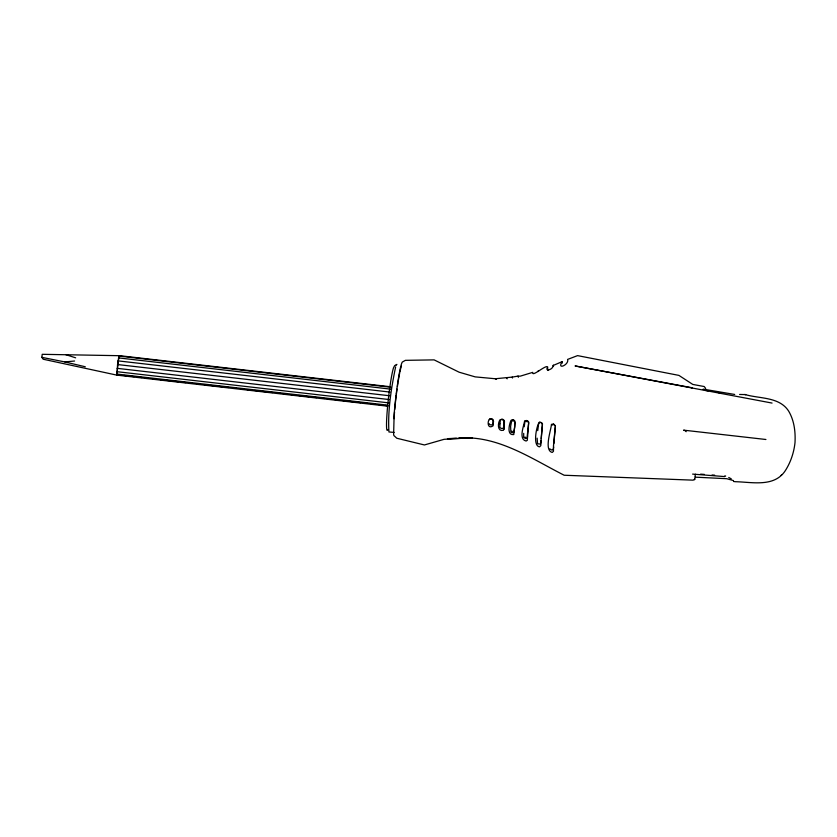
<?xml version="1.0" encoding="UTF-8"?>
<svg xmlns="http://www.w3.org/2000/svg" width="837" height="837" viewBox="0 0 837 837"><rect width="100%" height="100%" fill="white"/><g stroke="black" fill="none" stroke-linecap="round" stroke-linejoin="round"><path stroke-width="1.26" d="M537.134 438.149L537.542 443.767L540.461 444.102L541.1 441.141M523.7 433.367L523.659 437.343L525.51 438.536L527.007 438.264L528.722 422.099L527.708 420.833L526.128 420.666L524.893 421.691L524.224 426.776M387.677 406.186L117.013 375.133L117.546 364.545L119.367 355.652L390.032 386.704M553.696 447L553.131 449.741L551.656 450.003L549.773 448.883M553.864 443.516L555.339 426.933M541.267 438.619L542.491 423.888L541.497 422.601L539.917 422.413L538.672 423.449L537.731 430.636M503.811 429.705L504.449 421.597L502.19 419.347L500.118 419.693C497.596 422.748 497.324 431.923 503.215 430.302L504.062 428.858L504.449 421.597M117.337 374.767A9.845 0.743 -83.5 0 1 116.898 374.798L118.561 357.901A9.845 0.743 -83.5 0 1 119.471 356.06M117.002 375.164L43.168 359.219L41.85 357.347L42.216 354.313L119.367 355.694M695.432 474.234L694.877 477.289M395.639 366.847C391.256 388.148 387.636 410.245 388.943 431.965L394.122 432.415M703.216 389.603L702.871 389.383M694.679 479.266L694.961 478.565M512.506 378.021L512.213 377.1L495.326 378.753L475.175 376.88L459.074 372.183L434.121 359.879L405.401 360.339L402.691 361.866A37.257 2.814 -83.5 0 0 394.143 414.325L393.631 434.413A37.257 2.814 -83.5 0 0 394.258 435.889L396.811 438.243L424.422 444.96L444.144 439.31L472.497 437.699M458.927 438.044C497.617 435.146 531.244 458.53 564.169 475.238L693.078 480.156L694.553 479.455M694.407 479.674L694.825 479.046M551.625 425.332L553.696 424.192L555.454 425.771M117.013 375.133L119.942 375.007M562.307 363.08L562.108 361.657C556.469 370.603 569.453 364.503 567.591 359.418L577.572 355.62L678.912 375.394L692.785 384.424L704.21 386.537L705.685 388.452M733.494 481.474L735.336 481.704C751.992 482.049 774.194 487.511 785.221 470.802C790.672 462.359 793.915 452.608 795.004 442.647C795.589 431.85 794.25 420.603 788.674 411.145C779.393 396.644 759.776 398.83 745.254 394.593L739.594 394.457M396.319 365.026L396.884 364.398L394.645 365.623L393.453 367.966A32.612 2.459 -83.5 0 0 387.531 407.211A32.612 2.459 -83.5 0 0 387.803 429.82M781.12 475.416L781.653 474.82M692.607 474.098L724.727 476.588M562.108 361.657L552.912 365.591C553.874 369.044 544.636 372.339 547.429 367.558L548.057 370.446M547.796 367.265C546.979 363.394 531.537 377.947 532.75 372.36L520.457 376.106L517.747 376.263L518.427 377.236M526.086 421.66L526.912 421.419M512.453 420.865L513.28 420.634M495.326 378.753L496.351 379.412M74.566 361.019L64.826 361.929L41.85 357.347M512.213 377.1L518.166 376.085M447.502 438.672L456.385 438.19M447.523 438.745L471.932 438.054M691.205 387.646L692.356 387.73M700.611 474.14L704.43 474.422M712.057 474.977L714.599 475.165M765.928 439.498L684.08 430.208M119.032 356.07L390.984 387.269M118.561 357.901L390.523 389.111M118.048 360.883L390 392.082M117.546 364.545L389.498 395.744M117.138 368.332L389.1 399.542M116.898 371.68L388.86 402.879M116.856 374.066L387.521 405.118M123.824 375.457L126.418 375.75M130.3 376.2L134.192 376.65M138.074 377.089L141.955 377.539M144.55 377.832L148.431 378.282M152.324 378.732L156.205 379.171M160.087 379.621L163.979 380.061M166.563 380.364L171.742 380.961M174.337 381.253L178.218 381.703M182.1 382.143L185.992 382.593M188.576 382.886L192.468 383.336M196.35 383.775L200.231 384.225M204.123 384.675L206.708 384.968M210.6 385.418L214.481 385.857M218.363 386.307L222.255 386.746M224.839 387.05L228.721 387.489M232.613 387.939L236.494 388.389M240.376 388.828L244.268 389.278M246.852 389.571L250.744 390.021M254.626 390.471L258.507 390.91M262.399 391.36L266.281 391.8M268.876 392.103L272.757 392.543M276.639 392.992L280.531 393.442M283.115 393.735L286.997 394.185M290.889 394.625L294.77 395.074M298.663 395.514L301.247 395.817M305.128 396.257L309.02 396.707M312.902 397.156L316.784 397.596M320.676 398.046L324.557 398.485M327.152 398.789L331.033 399.228M334.915 399.678L338.807 400.128M342.689 400.567L346.57 401.017M349.165 401.31L353.047 401.76M356.939 402.21L360.82 402.649M363.404 402.953L367.297 403.392M371.178 403.842L375.06 404.281M378.952 404.731L381.536 405.024M385.428 405.474L388.012 405.767M691.76 387.698L575.05 365.947L772.059 403.068M724.769 475.897L725.669 476.023M703.436 389.163L734.687 394.457M705.633 390.408L708.144 390.837M718.198 392.553L720.709 392.982M733.453 480.584L726.757 478.701L695.317 477.163M64.826 361.929L85.28 366.763M65.715 354.616L75.654 357.828M745.746 394.761L744.804 394.436M683.62 430.113L685.147 430.72M524.862 437.06L525.646 437.406M511.648 431.139L512.422 431.494M728.745 477.467L731.266 478.837M507.159 378.816L506.469 377.926M685.67 431.149L686.152 431.704M514.703 420.676L514.755 426.901L513.782 432.31A2.082 1.695 12.7 0 1 510.852 431.976L510.612 426.431L511.773 420.341A2.082 1.998 22.1 0 1 514.075 420.153M538.296 370.582L538.494 371.502M553.351 365.173L553.498 366.428M394.049 418.741A34.369 2.595 -83.5 0 1 394.541 411.919M394.75 409.46A34.369 2.595 -83.5 0 1 396.246 395.357M396.403 394.081A34.369 2.595 -83.5 0 1 397.062 389.027M397.408 386.537A34.369 2.595 -83.5 0 1 397.941 382.98M398.119 381.86A34.369 2.595 -83.5 0 1 399.667 373.103M399.877 372.078A34.369 2.595 -83.5 0 1 401.436 366.135M489.049 423.606A2.092 1.831 14.6 0 0 492.867 424.045L493.181 420.111A2.092 1.925 17.2 0 0 492.146 418.939M489.352 419.672A2.092 1.925 17.2 0 1 491.371 418.709M553.487 445.922L553.466 451.289L552.221 452.461C543.694 450.275 551.154 429.82 551.437 424.369L553.508 423.972L555.329 426.462L553.487 445.922M499.93 423.836L499.846 427.163A2.082 1.726 13.1 0 0 503.675 427.602L504.209 420.739A2.082 1.998 21.3 0 0 500.39 420.3L499.93 423.836M540.953 440.942L540.828 445.608L539.53 446.864C532.301 446.027 536.674 424.84 539.457 422.068L541.445 422.706L542.386 424.641L540.953 440.942M493.495 421.063L493.129 425.761C485.282 431.296 487.783 412.453 493.495 421.063M527.634 436.025L527.3 440.314L526.096 441.036C518.302 439.279 523.878 425.761 524.653 420.833L526.714 420.477L528.681 422.821L527.634 436.025M515.153 422.371L513.772 434.581C506.469 435.543 509.283 424.087 511.009 420.32L513.071 419.975L515.153 422.371"/></g></svg>
